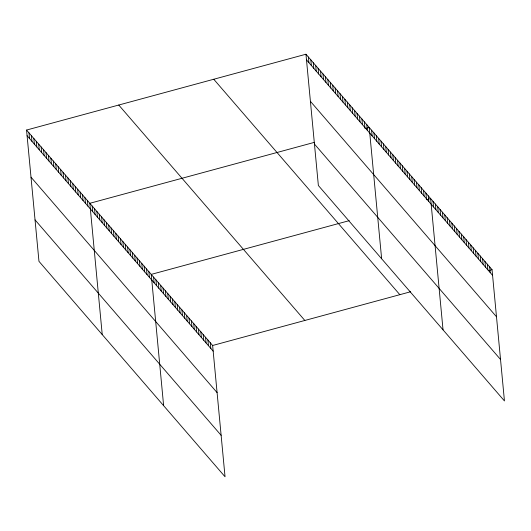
<?xml version="1.0" encoding="UTF-8"?>
<svg xmlns="http://www.w3.org/2000/svg" width="531" height="531" viewBox="0 0 531 531"><rect width="100%" height="100%" fill="white"/><g stroke="black" fill="none" stroke-linecap="round" stroke-linejoin="round"><path stroke-width="0.8" d="M26.55 130.055L212.632 345.489L225.044 476.772L38.962 261.338L26.55 130.055L305.956 54.228L492.038 269.662L504.45 400.945L318.368 185.511L305.956 54.228M314.478 142.328L89.819 203.3L102.231 334.59M364.903 128.648L369.224 127.473L381.636 258.756M349.232 220.657L151.229 274.394L163.634 405.684M426.313 199.742L430.634 198.567L443.04 329.851M212.632 345.489L410.642 291.751M488.44 270.637L492.038 269.662M306.493 59.884L492.576 275.323M310.409 101.341L496.492 316.775M314.445 144.054L500.534 359.487M213.754 79.252L399.836 294.685M118.752 105.032L304.84 320.465M27.088 135.717L213.17 351.15M31.004 177.175L217.086 392.608M35.039 219.887L221.128 435.32M489.675 266.927L490.213 272.589M487.319 264.192L487.85 269.854M484.956 261.458L485.487 267.12M482.593 258.723L483.13 264.385M480.23 255.988L480.767 261.65M477.867 253.254L478.404 258.916M475.504 250.519L476.041 256.181M473.148 247.785L473.679 253.446M470.785 245.05L471.316 250.712M468.422 242.315L468.959 247.977M466.059 239.581L466.596 245.242M463.696 236.846L464.233 242.508M461.333 234.111L461.87 239.773M458.976 231.377L459.507 237.038M456.614 228.642L457.145 234.304M454.251 225.907L454.788 231.569M451.888 223.173L452.425 228.834M449.525 220.438L450.062 226.1M447.162 217.71L447.699 223.365M444.805 214.975L445.336 220.63M442.442 212.241L442.973 217.896M440.08 209.506L440.617 215.161M437.717 206.771L438.254 212.433M435.354 204.037L435.891 209.699M432.997 201.302L433.528 206.964M428.271 195.833L428.802 201.495M425.908 193.098L426.446 198.76M423.546 190.363L424.083 196.025M421.183 187.629L421.72 193.291M418.826 184.894L419.357 190.556M416.463 182.16L416.994 187.821M414.1 179.425L414.631 185.087M411.737 176.69L412.275 182.352M409.374 173.956L409.912 179.617M407.012 171.221L407.549 176.883M404.655 168.486L405.186 174.148M402.292 165.752L402.823 171.413M399.929 163.017L400.46 168.679M397.566 160.282L398.104 165.944M395.203 157.548L395.741 163.209M392.84 154.82L393.378 160.475M390.484 152.085L391.015 157.74M388.121 149.35L388.652 155.006M385.758 146.616L386.289 152.271M383.395 143.881L383.933 149.543M381.032 141.146L381.57 146.808M378.669 138.412L379.207 144.074M376.313 135.677L376.844 141.339M373.95 132.942L374.481 138.604M371.587 130.208L372.118 135.87M366.788 124.659L367.326 130.314M364.359 121.838L364.89 127.5M361.923 119.024L362.461 124.679M359.494 116.203L360.025 121.864M357.058 113.388L357.595 119.05M354.622 110.567L355.159 116.229M352.192 107.753L352.723 113.415M349.756 104.932L350.294 110.594M347.327 102.118L347.858 107.78M344.891 99.304L345.429 104.959M342.455 96.483L342.993 102.144M340.026 93.668L340.557 99.33M337.59 90.847L338.128 96.509M335.154 88.033L335.692 93.695M332.725 85.212L333.256 90.874M330.289 82.398L330.826 88.06M327.859 79.577L328.39 85.239M325.423 76.763L325.961 82.424M322.987 73.948L323.525 79.604M320.558 71.127L321.089 76.789M318.122 68.313L318.66 73.975M315.693 65.492L316.224 71.154M313.257 62.678L313.794 68.34M310.821 59.857L311.358 65.519M308.392 57.043L308.923 62.704M210.269 342.754L210.807 348.416M207.913 340.019L208.444 345.681M205.55 337.285L206.081 342.946M203.187 334.55L203.725 340.212M200.824 331.815L201.362 337.477M198.461 329.081L198.999 334.742M196.098 326.346L196.636 332.008M193.742 323.618L194.273 329.273M191.379 320.883L191.91 326.538M189.016 318.149L189.554 323.804M186.653 315.414L187.191 321.069M184.29 312.679L184.828 318.334M181.927 309.945L182.465 315.606M179.571 307.21L180.102 312.872M177.208 304.475L177.739 310.137M174.845 301.741L175.383 307.403M172.482 299.006L173.02 304.668M170.119 296.271L170.657 301.933M167.756 293.537L168.294 299.199M165.4 290.802L165.931 296.464M163.037 288.067L163.568 293.729M160.674 285.333L161.212 290.995M158.311 282.598L158.849 288.26M155.948 279.864L156.486 285.525M153.585 277.129L154.123 282.791M148.866 271.66L149.397 277.321M146.503 268.925L147.041 274.587M144.14 266.19L144.678 271.852M141.777 263.456L142.315 269.117M139.414 260.721L139.952 266.383M137.058 257.993L137.589 263.648M134.695 255.258L135.226 260.913M132.332 252.524L132.869 258.179M129.969 249.789L130.507 255.444M127.606 247.054L128.144 252.716M125.243 244.32L125.781 249.982M122.887 241.585L123.418 247.247M120.524 238.85L121.055 244.512M118.161 236.116L118.698 241.778M115.798 233.381L116.335 239.043M113.435 230.646L113.973 236.308M111.072 227.912L111.61 233.574M108.716 225.177L109.247 230.839M106.353 222.443L106.884 228.104M103.99 219.708L104.527 225.37M101.627 216.973L102.164 222.635M99.264 214.239L99.801 219.9M96.901 211.504L97.439 217.166M94.545 208.769L95.076 214.431M92.182 206.035L92.713 211.696M87.383 200.486L87.92 206.147M84.953 197.671L85.484 203.327M82.517 194.85L83.055 200.512M80.088 192.036L80.619 197.691M77.652 189.215L78.19 194.877M75.216 186.401L75.754 192.063M72.787 183.58L73.318 189.242M70.351 180.766L70.888 186.427M67.915 177.945L68.453 183.607M65.486 175.13L66.017 180.792M63.05 172.316L63.587 177.971M60.62 169.495L61.151 175.157M58.184 166.681L58.722 172.343M55.748 163.86L56.286 169.522M53.319 161.046L53.85 166.707M50.883 158.225L51.421 163.887M48.454 155.41L48.985 161.072M46.018 152.589L46.555 158.251M43.582 149.775L44.119 155.437M41.152 146.961L41.683 152.616M38.717 144.14L39.254 149.802M36.281 141.326L36.818 146.987M33.851 138.505L34.382 144.166M31.415 135.69L31.953 141.352M28.986 132.869L29.517 138.531"/></g></svg>
